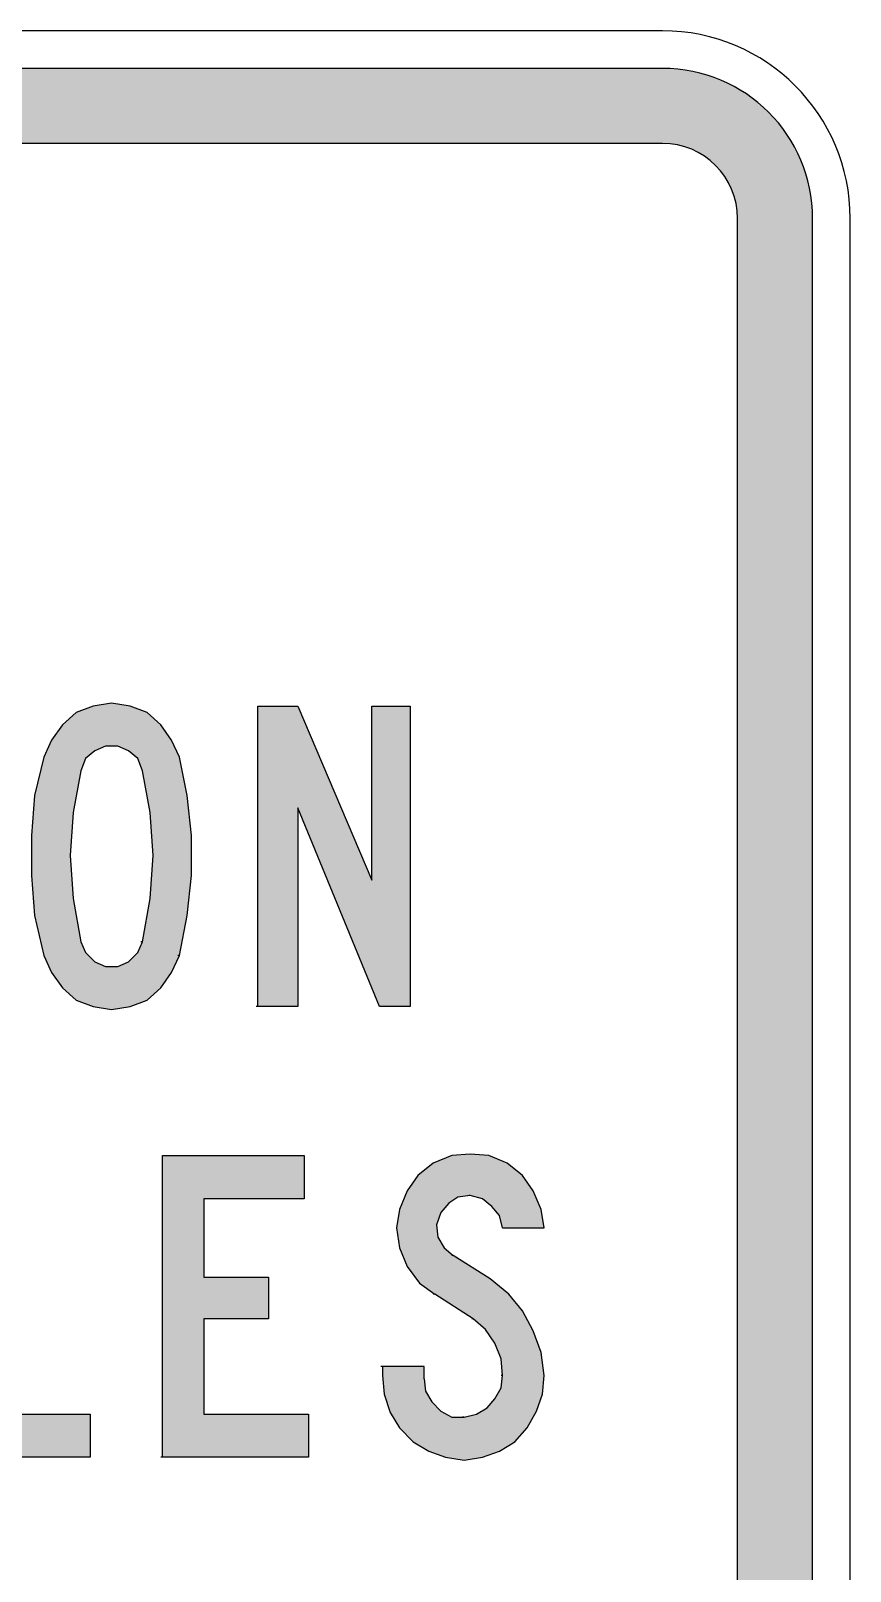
# Model space of a CAD drawing. Extents: x 227.8 to 287.8, y 176.5 to 262.2.
# Drawn here: x 265.93 to 287.75, y 221.12 to 262.15 of the extents above; entities that cross this region are included whole.
import ezdxf

# ---------------------------------------------------------------- set-up
doc = ezdxf.new("R2010")
doc.units = 0
doc.linetypes.add('CENTERX2', pattern=[101.60000000000001, 63.5, -12.7, 12.7, -12.7])
doc.layers.get('0').update_dxf_attribs({"linetype": 'CONTINUOUS'})
doc.layers.add('L35', color=3, linetype='CONTINUOUS')
doc.layers.add('T25', color=1, linetype='CONTINUOUS')

msp = doc.modelspace()

# ---------------------------------------------------------------- hatches: boundary and pattern name
at = {"layer": 'T25', "linetype": 'CENTERX2'}
h = msp.add_hatch(color=256, dxfattribs=at)
edge = h.paths.add_edge_path(flags=16)
edge.add_line((232.7540046261402, 185.1523697119231), (282.7540046261402, 185.1523697119231))
edge.add_arc((282.7540046261402, 187.1523697119231), 2, 270, 359.9999999999992)
edge.add_line((284.7540046261402, 187.1523697119231), (284.7540046261402, 257.1523697119231))
edge.add_arc((282.7540046261402, 257.1523697119231), 2, 0, 90)
edge.add_line((282.7540046261402, 259.1523697119231), (232.7540046261402, 259.152369711923))
edge.add_arc((232.7540046261402, 257.152369711923), 2, 90, 180)
edge.add_line((230.7540046261402, 257.152369711923), (230.7540046261402, 187.1523697119231))
edge.add_arc((232.7540046261402, 187.1523697119231), 2, 180, 270)
edge = h.paths.add_edge_path()
edge.add_line((232.7540046261402, 183.1523697119231), (282.7540046261402, 183.1523697119231))
edge.add_arc((282.7540046261402, 187.1523697119231), 4, 270, 360)
edge.add_line((286.7540046261402, 187.1523697119231), (286.7540046261402, 257.1523697119231))
edge.add_arc((282.7540046261402, 257.1523697119231), 4, 0, 90)
edge.add_line((282.7540046261402, 261.1523697119231), (232.7540046261402, 261.152369711923))
edge.add_arc((232.7540046261402, 257.152369711923), 4, 90, 180)
edge.add_line((228.7540046261402, 257.152369711923), (228.7540046261402, 187.1523697119231))
edge.add_arc((232.7540046261402, 187.1523697119231), 4, 180, 270)
h = msp.add_hatch(color=256, dxfattribs=at)
h.paths.add_polyline_path([(243.3675701906318, 239.5247170279212), (243.0806432843416, 240.0575812824599), (242.7117372619682, 240.5084664209163), (242.2608521235117, 240.8773724432899), (241.3180922885582, 241.5332053719533), (241.0721549403091, 241.7381531621607), (240.908196708143, 242.0250800684511), (240.9081967081431, 242.3529965327828), (240.990175824226, 242.6809129971147), (241.1951236144335, 242.9268503453637), (241.4410609626823, 243.0908085775296), (241.7689774270143, 243.1317981355711), (242.014914775263, 243.0498190194881), (242.2198625654704, 242.9268503453637), (242.4248103556779, 242.7628921131977), (242.5067894717609, 242.5169547649488), (242.5887685878439, 242.2300278586585), (243.6135075388808, 242.2300278586585), (243.5725179808393, 242.7628921131977), (243.3675701906319, 243.2547668096955), (243.0806432843416, 243.6646623901102), (242.7117372619684, 243.9925788544422), (242.2198625654705, 244.156537086608), (241.7689774270142, 244.238516202691), (241.2771027305165, 244.1565370866081), (240.8262175920601, 243.9925788544422), (240.4163220116453, 243.6646623901104), (240.1293951053549, 243.2547668096954), (239.9244473151475, 242.7628921131978), (239.883457757106, 242.2300278586584), (239.9244473151476, 241.6971636041192), (240.1293951053549, 241.2052889076214), (240.4573115696867, 240.7953933272067), (240.8672071501019, 240.4674768628749), (241.809966985056, 239.8526334922524), (242.1378834493877, 239.5657065859621), (242.3838207976365, 239.1968005635886), (242.5477790298023, 238.7869049831742), (242.5887685878438, 238.3360198447178), (242.5477790298023, 238.0081033803859), (242.3838207976365, 237.6801869160542), (242.178873007429, 237.4342495678052), (241.8919461011386, 237.2702913356393), (241.6050191948481, 237.1883122195564), (241.2771027305165, 237.2293017775978), (240.9901758242262, 237.3522704517223), (240.7442384759772, 237.5982077999712), (240.5802802438112, 237.9261242643031), (240.5392906857697, 238.2540407286348), (240.5392906857697, 238.5819571929667), (239.5145517347327, 238.5819571929667), (239.5145517347327, 238.3360198447178), (239.5555412927742, 237.8441451482203), (239.7194995249401, 237.3522704517223), (239.965436873189, 236.9423748713074), (240.2933533375208, 236.5734688489344), (240.7032489179359, 236.2865419426437), (241.1131444983505, 236.1225837104779), (241.605019194848, 236.0815941524364), (242.0559043333045, 236.1225837104779), (242.506789471761, 236.3275315006854), (242.8756954941342, 236.5734688489342), (243.203611958466, 236.9423748713075), (243.4495493067148, 237.3522704517222), (243.6135075388808, 237.8441451482201), (243.6135075388808, 238.3360198447182), (243.5725179808394, 238.9098736572986)])
h.paths.add_polyline_path([(248.9011605262318, 244.1565370866081), (245.1301211864156, 244.1565370866081), (245.1301211864156, 243.0498190194881), (246.4827766017845, 243.0498190194881), (246.4827766017844, 236.1635732685194), (247.5485051108629, 236.1635732685194), (247.5485051108629, 243.0498190194881), (248.9011605262318, 243.0498190194881)])
h.paths.add_polyline_path([(253.6969388170851, 244.1565370866081), (252.5082416338821, 244.1565370866081), (250.78668019614, 236.1635732685194), (251.8524087052185, 236.1635732685193), (252.3442834017162, 238.4179989608008), (253.860897049251, 238.4179989608008), (254.3937613037902, 236.1635732685193), (255.4594898128687, 236.1635732685194)])
h.paths.add_polyline_path([(253.1230850045043, 241.943100952368), (253.6559492590436, 239.5247170279208), (253.6149597010021, 239.5247170279208), (252.5902207499651, 239.5247170279208)], flags=16)
h.paths.add_polyline_path([(261.0750592645516, 244.1565370866081), (257.3040199247353, 244.1565370866081), (257.3040199247353, 243.0498190194881), (258.6976648981457, 243.0498190194881), (258.6976648981457, 236.1635732685193), (259.7224038491827, 236.1635732685194), (259.7224038491827, 243.0498190194881), (261.0750592645516, 243.0498190194881)])
h.paths.add_polyline_path([(264.0263074435382, 244.1565370866081), (262.9605789344598, 244.1565370866082), (262.9605789344596, 236.1635732685193), (264.0263074435382, 236.1635732685194)])
h.paths.add_polyline_path([(269.395939546972, 243.6646623901103), (269.0270335245988, 243.9925788544421), (268.5761483861426, 244.156537086608), (268.0842736896448, 244.238516202691), (267.592398993147, 244.1565370866081), (267.1415138546908, 243.9925788544423), (266.7726078323172, 243.6646623901102), (266.4856809260271, 243.2547668096956), (266.2807331358197, 242.8038816712394), (266.0347957875707, 241.7791427202019), (265.9528166714877, 240.7134142111231), (265.9528166714878, 239.6476857020446), (266.0347957875708, 238.5819571929666), (266.2807331358197, 237.5162286838881), (266.4856809260269, 237.0653435454318), (266.7726078323176, 236.6554479650169), (267.1415138546906, 236.3275315006853), (267.592398993147, 236.1635732685194), (268.0842736896448, 236.0815941524364), (268.5761483861424, 236.1635732685193), (269.0270335245988, 236.3275315006853), (269.3959395469721, 236.6554479650171), (269.6828664532625, 237.0653435454319), (269.8878142434699, 237.5162286838881), (270.0927620336772, 238.5819571929665), (270.2157307078018, 239.6476857020454), (270.2157307078018, 240.7134142111238), (270.0927620336774, 241.7791427202018), (269.88781424347, 242.8038816712393), (269.6828664532625, 243.2547668096957)])
h.paths.add_polyline_path([(267.9203154574788, 243.0908085775296), (268.2482319218107, 243.0908085775296), (268.5351588281009, 242.9678399034053), (268.78109617635, 242.7628921131977), (268.9040648504744, 242.4349756488659), (269.1090126406817, 241.328257581746), (269.1909917567648, 240.1805499565847), (269.1090126406818, 239.0328423314225), (268.9040648504744, 237.8851347062615), (268.78109617635, 237.5982077999713), (268.535158828101, 237.3522704517223), (268.2482319218107, 237.2293017775979), (267.9203154574788, 237.2293017775979), (267.6333885511887, 237.3522704517222), (267.3874512029398, 237.598207799971), (267.2644825288152, 237.8851347062617), (267.0595347386077, 239.0328423314229), (266.9775556225248, 240.1805499565847), (267.0595347386078, 241.3282575817459), (267.2644825288151, 242.4349756488658), (267.3874512029396, 242.7628921131978), (267.6333885511885, 242.9678399034051)], flags=16)
h.paths.add_polyline_path([(273.044010212664, 244.1565370866081), (271.9782817035855, 244.1565370866081), (271.9782817035855, 236.1635732685194), (273.044010212664, 236.1635732685194), (273.044010212664, 241.4512262558704), (275.2164567888624, 236.1635732685194), (276.036247949692, 236.1635732685193), (276.036247949692, 244.1565370866081), (275.0115089986551, 244.1565370866081), (275.011508998655, 239.5247170279207)])
h = msp.add_hatch(color=256, dxfattribs=at)
h.paths.add_polyline_path([(240.3343428955623, 232.1875861384957), (239.2276248284424, 232.1875861384957), (237.915958971115, 226.8999331511447), (236.6042931137876, 232.1875861384957), (235.4975750466676, 232.1875861384957), (237.4650738326587, 224.1536327623655), (238.3668441095713, 224.1536327623655)])
h.paths.add_polyline_path([(245.0891316283741, 228.9494110532187), (243.3675701906319, 228.9494110532187), (243.3675701906319, 231.0398785133343), (246.0318914633282, 231.0398785133343), (246.0318914633282, 232.1875861384957), (242.3018416815534, 232.1875861384957), (242.3018416815534, 224.1536327623655), (246.1958496954941, 224.1536327623655), (246.1958496954941, 225.301340387527), (243.3675701906319, 225.3013403875269), (243.3675701906319, 227.8426929860988), (245.0891316283741, 227.8426929860988)])
h.paths.add_polyline_path([(252.3442834017162, 232.1875861384957), (251.2785548926377, 232.1875861384957), (251.2785548926377, 228.9494110532187), (249.2290769905636, 228.9494110532187), (249.2290769905637, 232.1875861384957), (248.1223589234437, 232.1875861384958), (248.1223589234437, 224.1536327623655), (249.2290769905637, 224.1536327623655), (249.2290769905636, 227.8426929860988), (251.2785548926377, 227.8426929860988), (251.2785548926377, 224.1536327623655), (252.3442834017162, 224.1536327623655)])
h.paths.add_polyline_path([(255.3775106967858, 232.1875861384957), (254.3117821877073, 232.1875861384957), (254.3117821877073, 224.1536327623655), (255.3775106967858, 224.1536327623655)])
h.paths.add_polyline_path([(258.5337066659798, 228.6624841469286), (258.6566753401043, 229.6462335399238), (258.902612688353, 230.5480038168364), (259.066570920519, 230.8759202811684), (259.3534978268093, 231.0398785133342), (259.6814142911413, 231.1218576294173), (260.0093307554731, 231.0808680713758), (260.2962576617635, 230.8759202811683), (260.5012054519709, 230.588993374878), (260.5421950100123, 230.2610769105461), (261.6489130771323, 230.2610769105461), (261.5669339610494, 230.7529516070437), (261.361986170842, 231.2448263035414), (261.0750592645515, 231.6547218839565), (260.665163684137, 231.9826383482884), (260.2142785456805, 232.1875861384958), (259.6814142911413, 232.2285756965372), (259.2305291526851, 232.1875861384958), (258.7796440142287, 232.0236279063298), (258.4107379918553, 231.7367010000394), (258.1238110855649, 231.4087845357074), (257.8778737373162, 230.9578993972513), (257.6319363890673, 230.056129120339), (257.4679781569012, 229.1133692853848), (257.3859990408183, 228.1706094504305), (257.4679781569013, 227.2278496154765), (257.6319363890673, 226.285089780522), (257.8778737373162, 225.3833195036096), (258.1238110855648, 224.9324343651539), (258.4107379918555, 224.6045179008219), (258.7796440142286, 224.3175909945315), (259.2305291526852, 224.1536327623655), (259.6814142911413, 224.0716536462826), (260.2142785456805, 224.1536327623656), (260.6651636841369, 224.358580552573), (261.0750592645516, 224.6864970169047), (261.361986170842, 225.0963925973195), (261.5669339610494, 225.5882672938173), (261.6489130771323, 226.0801419903147), (261.6489130771323, 226.244100222481), (261.6079235190908, 226.244100222481), (260.5421950100123, 226.244100222481), (260.5421950100123, 226.0801419903153), (260.5012054519709, 225.7522255259832), (260.2962576617635, 225.4652986196929), (260.0093307554731, 225.2603508294855), (259.6814142911413, 225.219361271444), (259.3534978268094, 225.2603508294855), (259.066570920519, 225.4652986196928), (258.902612688353, 225.7522255259835), (258.6566753401042, 226.6949853609368), (258.5337066659798, 227.6787347539327)])
h.paths.add_polyline_path([(264.6821403722019, 232.1875861384957), (263.5754223050819, 232.1875861384957), (263.5754223050819, 224.1536327623655), (267.5104198770641, 224.1536327623655), (267.5104198770641, 225.301340387527), (264.6821403722019, 225.301340387527)])
h.paths.add_polyline_path([(272.2652086098759, 228.9494110532187), (270.5436471721337, 228.9494110532187), (270.5436471721337, 231.0398785133343), (273.2079684448299, 231.0398785133343), (273.2079684448299, 232.1875861384957), (269.4369291050136, 232.1875861384957), (269.4369291050136, 224.1536327623655), (273.3309371189543, 224.1536327623655), (273.3309371189544, 225.301340387527), (270.5436471721337, 225.301340387527), (270.5436471721337, 227.8426929860988), (272.2652086098758, 227.8426929860988)])
h.paths.add_polyline_path([(277.1839555748531, 229.5232648657995), (276.9380182266046, 229.728212656007), (276.7740599944387, 230.0151395622972), (276.7330704363972, 230.3430560266291), (276.8560391105217, 230.6709724909609), (277.0609869007291, 230.9169098392098), (277.306924248978, 231.0808680713758), (277.6348407133098, 231.1218576294172), (277.9627571776417, 231.0398785133342), (278.2086945258907, 230.8349307231269), (278.4136423160979, 230.5889933748779), (278.4956214321808, 230.2610769105462), (279.6023394993009, 230.2610769105461), (279.5203603832181, 230.7529516070436), (279.3154125930106, 231.2448263035415), (279.0284856867202, 231.6547218839564), (278.6185901063053, 231.9826383482884), (278.1267154098076, 232.1875861384957), (277.6348407133098, 232.2285756965372), (277.142966016812, 232.1875861384957), (276.6510913203143, 231.9826383482883), (276.2411957398995, 231.6547218839565), (275.9542688336091, 231.2448263035417), (275.7493210434017, 230.7529516070439), (275.6673419273187, 230.2610769105463), (275.7493210434017, 229.7282126560069), (275.9542688336091, 229.2363379595092), (276.2821852979409, 228.7854528210528), (276.6920808783563, 228.4985259147628), (277.7168198293928, 227.8426929860989), (278.0447362937247, 227.5557660798084), (278.2906736419734, 227.186860057435), (278.4546318741394, 226.7769644770204), (278.4956214321809, 226.3260793385642), (278.4546318741394, 225.998162874232), (278.2906736419735, 225.7112359679416), (278.0857258517661, 225.4652986196928), (277.7987989454757, 225.3013403875269), (277.4708824811437, 225.219361271444), (277.4298929231024, 225.219361271444), (277.142966016812, 225.219361271444), (276.8560391105217, 225.3833195036097), (276.6101017622728, 225.6292568518587), (276.4461435301068, 225.9161837581491), (276.4051539720654, 226.2441002224812), (276.4051539720654, 226.5720166868129), (275.2984359049454, 226.5720166868128), (275.2984359049454, 226.3260793385643), (275.3394254629869, 225.8342046420664), (275.503383695153, 225.3423299455681), (275.7493210434017, 224.9324343651535), (276.118227065775, 224.5635283427804), (276.52812264619, 224.3175909945315), (276.9790077846464, 224.1536327623655), (277.4708824811439, 224.0716536462826), (277.9627571776417, 224.1536327623655), (278.4136423160979, 224.3175909945314), (278.8235378965127, 224.5635283427803), (279.1514543608445, 224.9324343651535), (279.3973917090935, 225.3833195036102), (279.5613499412594, 225.8342046420663), (279.6023394993009, 226.3260793385641), (279.5203603832178, 226.9409227091863), (279.3154125930106, 227.5147765217669), (279.0284856867204, 228.0476407763059), (278.6595796643468, 228.4985259147624), (278.167704967849, 228.9084214951773)])

# ---------------------------------------------------------------- linework, layer by layer
at = {"color": 1}
for p, q in [((268.0842736896448, 244.2385162026911), (267.592398993147, 244.1565370866081)), ((268.5761483861426, 244.1565370866081), (268.0842736896448, 244.2385162026911)), ((267.1415138546907, 243.9925788544422), (266.7726078323174, 243.6646623901103)), ((267.592398993147, 244.1565370866081), (267.1415138546907, 243.9925788544422)), ((269.0270335245988, 243.9925788544422), (268.5761483861426, 244.1565370866081)), ((269.3959395469722, 243.6646623901103), (269.0270335245988, 243.9925788544422)), ((271.9782817035855, 236.1635732685194), (271.9782817035855, 244.1565370866081)), ((271.9782817035855, 244.1565370866081), (273.044010212664, 244.1565370866081)), ((273.044010212664, 244.1565370866081), (275.011508998655, 239.5247170279208)), ((275.011508998655, 239.5247170279208), (275.011508998655, 244.1565370866081)), ((275.011508998655, 244.1565370866081), (276.036247949692, 244.1565370866081)), ((276.036247949692, 244.1565370866081), (276.036247949692, 236.1635732685194)), ((266.7726078323174, 243.6646623901103), (266.485680926027, 243.2547668096955)), ((269.6828664532625, 243.2547668096955), (269.3959395469722, 243.6646623901103)), ((266.485680926027, 243.2547668096955), (266.2807331358197, 242.8038816712392)), ((267.6333885511885, 242.9678399034051), (267.3874512029396, 242.7628921131978)), ((267.9203154574789, 243.0908085775296), (267.6333885511885, 242.9678399034051)), ((268.2482319218107, 243.0908085775296), (267.9203154574789, 243.0908085775296)), ((268.5351588281011, 242.9678399034051), (268.2482319218107, 243.0908085775296)), ((268.78109617635, 242.7628921131978), (268.5351588281011, 242.9678399034051)), ((269.88781424347, 242.8038816712392), (269.6828664532625, 243.2547668096955)), ((266.2807331358197, 242.8038816712392), (266.0347957875708, 241.7791427202022)), ((267.3874512029396, 242.7628921131978), (267.2644825288152, 242.4349756488659)), ((268.9040648504744, 242.4349756488659), (268.78109617635, 242.7628921131978)), ((270.0927620336773, 241.7791427202022), (269.88781424347, 242.8038816712392)), ((267.2644825288152, 242.4349756488659), (267.0595347386078, 241.3282575817459)), ((269.1090126406818, 241.3282575817459), (268.9040648504744, 242.4349756488659)), ((266.0347957875708, 241.7791427202022), (265.9528166714878, 240.7134142111237)), ((270.2157307078018, 240.7134142111237), (270.0927620336773, 241.7791427202022)), ((267.0595347386078, 241.3282575817459), (266.9775556225248, 240.1805499565845)), ((269.1909917567648, 240.1805499565845), (269.1090126406818, 241.3282575817459)), ((275.2164567888624, 236.1635732685194), (273.044010212664, 241.4512262558704)), ((273.044010212664, 241.4512262558704), (273.044010212664, 236.1635732685194)), ((265.9528166714878, 240.7134142111237), (265.9528166714878, 239.6476857020452)), ((270.2157307078018, 239.6476857020452), (270.2157307078018, 240.7134142111237)), ((266.9775556225248, 240.1805499565845), (267.0595347386078, 239.032842331423)), ((269.1090126406818, 239.032842331423), (269.1909917567648, 240.1805499565845)), ((265.9528166714878, 239.6476857020452), (266.0347957875708, 238.5819571929667)), ((270.0927620336773, 238.5819571929667), (270.2157307078018, 239.6476857020452)), ((267.0595347386078, 239.032842331423), (267.2644825288152, 237.8851347062615)), ((268.9040648504744, 237.8851347062615), (269.1090126406818, 239.032842331423)), ((266.0347957875708, 238.5819571929667), (266.2807331358197, 237.5162286838882)), ((269.88781424347, 237.5162286838882), (270.0927620336773, 238.5819571929667)), ((267.2644825288152, 237.8851347062615), (267.3874512029396, 237.5982077999712)), ((268.78109617635, 237.5982077999712), (268.9040648504744, 237.8851347062615)), ((268.9040648504744, 237.8851347062615), (268.8630752924329, 237.8851347062615)), ((266.2807331358197, 237.5162286838882), (266.485680926027, 237.0653435454319)), ((267.3874512029396, 237.5982077999712), (267.6333885511885, 237.3522704517223)), ((267.6333885511885, 237.3522704517223), (267.9203154574789, 237.2293017775979)), ((267.9203154574789, 237.2293017775979), (268.2482319218107, 237.2293017775979)), ((268.2482319218107, 237.2293017775979), (268.5351588281011, 237.3522704517223)), ((268.5351588281011, 237.3522704517223), (268.78109617635, 237.5982077999712)), ((269.6828664532625, 237.0653435454319), (269.88781424347, 237.5162286838882)), ((269.88781424347, 237.5162286838882), (269.8468246854285, 237.5162286838882)), ((266.485680926027, 237.0653435454319), (266.7726078323174, 236.6554479650171)), ((269.3959395469722, 236.6554479650171), (269.6828664532625, 237.0653435454319)), ((266.7726078323174, 236.6554479650171), (267.1415138546907, 236.3275315006853)), ((269.0270335245988, 236.3275315006853), (269.3959395469722, 236.6554479650171)), ((267.1415138546907, 236.3275315006853), (267.592398993147, 236.1635732685194)), ((267.592398993147, 236.1635732685194), (268.0842736896448, 236.0815941524364)), ((268.0842736896448, 236.0815941524364), (268.5761483861426, 236.1635732685194)), ((268.5761483861426, 236.1635732685194), (269.0270335245988, 236.3275315006853)), ((271.9782817035855, 236.1635732685194), (271.937292145544, 236.1635732685194)), ((273.044010212664, 236.1635732685194), (271.9782817035855, 236.1635732685194)), ((276.036247949692, 236.1635732685194), (275.2164567888624, 236.1635732685194)), ((269.4369291050136, 224.1536327623655), (269.4369291050136, 232.1875861384957)), ((269.4369291050136, 232.1875861384957), (273.2079684448299, 232.1875861384957)), ((273.2079684448299, 232.1875861384957), (273.2079684448299, 231.0398785133343)), ((276.6510913203143, 231.9826383482883), (276.2411957398995, 231.6547218839565)), ((277.142966016812, 232.1875861384957), (276.6510913203143, 231.9826383482883)), ((277.6348407133098, 232.2285756965372), (277.142966016812, 232.1875861384957)), ((278.1267154098076, 232.1875861384957), (277.6348407133098, 232.2285756965372)), ((278.6185901063054, 231.9826383482883), (278.1267154098076, 232.1875861384957)), ((279.0284856867202, 231.6547218839565), (278.6185901063054, 231.9826383482883)), ((276.2411957398995, 231.6547218839565), (275.9542688336091, 231.2448263035417)), ((279.3154125930105, 231.2448263035417), (279.0284856867202, 231.6547218839565)), ((273.2079684448299, 231.0398785133343), (270.5436471721337, 231.0398785133343)), ((270.5436471721337, 231.0398785133343), (270.5436471721337, 228.9494110532187)), ((275.9542688336091, 231.2448263035417), (275.7493210434017, 230.7529516070439)), ((277.306924248978, 231.0808680713758), (277.0609869007291, 230.9169098392098)), ((277.6348407133098, 231.1218576294172), (277.306924248978, 231.0808680713758)), ((277.6348407133098, 231.1218576294172), (277.5938511552683, 231.1218576294172)), ((277.9627571776417, 231.0398785133343), (277.6348407133098, 231.1218576294172)), ((278.2086945258906, 230.8349307231269), (277.9627571776417, 231.0398785133343)), ((279.5203603832179, 230.7529516070439), (279.3154125930105, 231.2448263035417)), ((275.7493210434017, 230.7529516070439), (275.6673419273187, 230.2610769105461)), ((276.8560391105217, 230.6709724909609), (276.7330704363972, 230.3430560266291)), ((277.0609869007291, 230.9169098392098), (276.8560391105217, 230.6709724909609)), ((278.4136423160979, 230.588993374878), (278.2086945258906, 230.8349307231269)), ((279.6023394993009, 230.2610769105461), (279.5203603832179, 230.7529516070439)), ((275.6673419273187, 230.2610769105461), (275.7493210434017, 229.7282126560069)), ((276.7330704363972, 230.3430560266291), (276.7740599944387, 230.0151395622972)), ((278.4956214321809, 230.2610769105461), (278.4136423160979, 230.588993374878)), ((278.4956214321809, 230.2610769105461), (279.6023394993009, 230.2610769105461)), ((276.7740599944387, 230.0151395622972), (276.9380182266046, 229.7282126560069)), ((275.7493210434017, 229.7282126560069), (275.9542688336091, 229.2363379595091)), ((276.9380182266046, 229.7282126560069), (277.1839555748535, 229.5232648657995)), ((277.1839555748535, 229.5232648657995), (277.142966016812, 229.5232648657995)), ((277.1839555748535, 229.5232648657995), (277.142966016812, 229.5232648657995)), ((278.167704967849, 228.9084214951773), (277.1839555748535, 229.5232648657995)), ((275.9542688336091, 229.2363379595091), (276.2821852979409, 228.7854528210528)), ((270.5436471721337, 228.9494110532187), (272.2652086098759, 228.9494110532187)), ((272.2652086098759, 228.9494110532187), (272.2652086098759, 227.8426929860988)), ((276.2821852979409, 228.7854528210528), (276.6920808783557, 228.4985259147625)), ((278.6595796643468, 228.4985259147625), (278.167704967849, 228.9084214951773)), ((276.6920808783557, 228.4985259147625), (276.6510913203143, 228.4985259147625)), ((276.6920808783557, 228.4985259147625), (276.6510913203143, 228.4985259147625)), ((277.7168198293928, 227.8426929860988), (276.6920808783557, 228.4985259147625)), ((279.0284856867202, 228.0476407763062), (278.6595796643468, 228.4985259147625)), ((272.2652086098759, 227.8426929860988), (270.5436471721337, 227.8426929860988)), ((270.5436471721337, 227.8426929860988), (270.5436471721337, 225.301340387527)), ((277.7168198293928, 227.8426929860988), (277.6758302713513, 227.8426929860988)), ((278.0447362937246, 227.5557660798084), (277.7168198293928, 227.8426929860988)), ((279.3154125930105, 227.5147765217669), (279.0284856867202, 228.0476407763062)), ((278.2906736419735, 227.1868600574351), (278.0447362937246, 227.5557660798084)), ((279.5203603832179, 226.9409227091862), (279.3154125930105, 227.5147765217669)), ((278.4546318741394, 226.7769644770203), (278.2906736419735, 227.1868600574351)), ((279.6023394993009, 226.326079338564), (279.5203603832179, 226.9409227091862)), ((275.2984359049454, 226.5720166868129), (275.2574463469039, 226.5720166868129)), ((275.2984359049454, 226.5720166868129), (275.2984359049454, 226.326079338564)), ((276.4051539720654, 226.5720166868129), (275.2984359049454, 226.5720166868129)), ((276.4051539720654, 226.244100222481), (276.4051539720654, 226.5720166868129)), ((278.4956214321809, 226.326079338564), (278.4546318741394, 226.7769644770203)), ((275.2984359049454, 226.326079338564), (275.3394254629869, 225.8342046420662)), ((276.4051539720654, 226.244100222481), (276.4461435301068, 225.9161837581492)), ((278.4546318741394, 225.9981628742322), (278.4956214321809, 226.326079338564)), ((278.4956214321809, 226.326079338564), (278.4546318741394, 226.326079338564)), ((279.5613499412594, 225.8342046420662), (279.6023394993009, 226.326079338564)), ((275.3394254629869, 225.8342046420662), (275.5033836951528, 225.3423299455685)), ((276.4461435301068, 225.9161837581492), (276.6101017622728, 225.6292568518588)), ((278.0857258517661, 225.4652986196929), (278.2906736419735, 225.7112359679418)), ((278.2906736419735, 225.7112359679418), (278.4546318741394, 225.9981628742322)), ((279.3973917090935, 225.3833195036099), (279.5613499412594, 225.8342046420662)), ((264.6821403722019, 225.301340387527), (267.5104198770641, 225.301340387527)), ((267.5104198770641, 225.301340387527), (267.5104198770641, 224.1536327623655)), ((270.5436471721337, 225.301340387527), (273.3309371189544, 225.301340387527)), ((273.3309371189544, 225.301340387527), (273.3309371189544, 224.1536327623655)), ((275.5033836951528, 225.3423299455685), (275.7493210434017, 224.9324343651537)), ((276.6101017622728, 225.6292568518588), (276.8560391105217, 225.3833195036099)), ((276.8560391105217, 225.3833195036099), (277.142966016812, 225.219361271444)), ((277.4708824811439, 225.219361271444), (277.7987989454757, 225.301340387527)), ((277.7987989454757, 225.301340387527), (278.0857258517661, 225.4652986196929)), ((279.1514543608446, 224.9324343651537), (279.3973917090935, 225.3833195036099)), ((275.7493210434017, 224.9324343651537), (276.118227065775, 224.5635283427803)), ((277.142966016812, 225.219361271444), (277.4708824811439, 225.219361271444)), ((277.4708824811439, 225.219361271444), (277.4298929231024, 225.219361271444)), ((278.8235378965127, 224.5635283427803), (279.1514543608446, 224.9324343651537)), ((276.118227065775, 224.5635283427803), (276.5281226461898, 224.3175909945314)), ((278.4136423160979, 224.3175909945314), (278.8235378965127, 224.5635283427803)), ((267.5104198770641, 224.1536327623655), (263.5754223050819, 224.1536327623655)), ((269.4369291050136, 224.1536327623655), (269.3959395469722, 224.1536327623655)), ((273.3309371189544, 224.1536327623655), (269.4369291050136, 224.1536327623655)), ((276.5281226461898, 224.3175909945314), (276.9790077846461, 224.1536327623655)), ((276.9790077846461, 224.1536327623655), (277.4708824811439, 224.0716536462826)), ((277.4708824811439, 224.0716536462826), (277.9627571776417, 224.1536327623655)), ((277.9627571776417, 224.1536327623655), (278.4136423160979, 224.3175909945314))]:
    msp.add_line(p, q, dxfattribs=at)
at = {"layer": 'L35'}
for points in [[(232.7540046261402, 182.1523697119231), (282.7540046261402, 182.1523697119231, 0.414213562373095), (287.7540046261402, 187.1523697119231), (287.7540046261402, 257.1523697119231, 0.4142135623730953), (282.7540046261402, 262.1523697119231), (232.7540046261402, 262.152369711923, 0.414213562373095), (227.7540046261402, 257.152369711923), (227.7540046261402, 187.1523697119231, 0.414213562373095)], [(232.7540046261402, 183.1523697119231), (282.7540046261402, 183.1523697119231, 0.4142135623730951), (286.7540046261402, 187.1523697119231), (286.7540046261402, 257.1523697119231, 0.4142135623730951), (282.7540046261402, 261.1523697119231), (232.7540046261402, 261.152369711923, 0.4142135623730951), (228.7540046261402, 257.152369711923), (228.7540046261402, 187.1523697119231, 0.4142135623730951)], [(232.7540046261402, 185.1523697119231), (282.7540046261402, 185.1523697119231, 0.4142135623730909), (284.7540046261402, 187.1523697119231), (284.7540046261402, 257.1523697119231, 0.4142135623730951), (282.7540046261402, 259.1523697119231), (232.7540046261402, 259.152369711923, 0.4142135623730951), (230.7540046261402, 257.152369711923), (230.7540046261402, 187.1523697119231, 0.4142135623730951)]]:
    msp.add_lwpolyline(points, format="xyb", close=True, dxfattribs=at)

doc.saveas('drawing.dxf')
